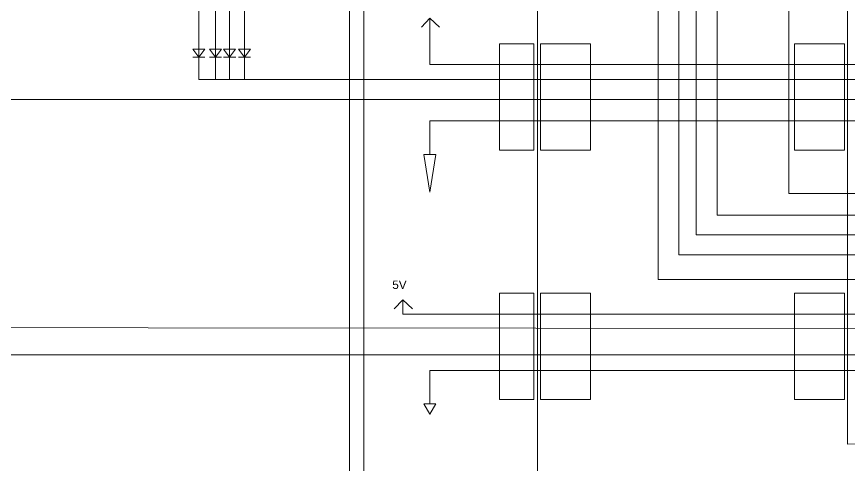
# Model space of a CAD drawing. Header units: inches. Extents: x 4541 to 19811, y -21622 to -6339.
# Drawn here: x 7957.2 to 8302.6, y -8347.4 to -8161.4 of the extents above; entities that cross this region are included whole.
import ezdxf

# ---------------------------------------------------------------- set-up
doc = ezdxf.new("R2010")
doc.units = ezdxf.units.IN
doc.header["$MEASUREMENT"] = 0
doc.layers.get('0').update_dxf_attribs({"lineweight": 0})
doc.styles.get("Standard").update_dxf_attribs({"font": 'arial.ttf'})

msp = doc.modelspace()

# ---------------------------------------------------------------- linework, layer by layer
for p, q in [((8095.26, -7866.85), (8095.26, -8409.39)), ((8101.24, -7866.85), (8101.24, -8409.39)), ((8032.72, -8187.49), (8301.81, -8187.49)), ((8045.44, -8187.49), (8301.81, -8187.49)), ((8051.69, -8187.49), (8301.81, -8187.49))]:
    msp.add_line(p, q)
at = {"color": 7}
for p, q in [((8051.69, -8106.02), (8051.69, -8167.83)), ((8032.72, -8137.3), (8032.72, -8187.49)), ((8051.69, -8167.83), (8051.69, -8187.49)), ((8035.24, -8178.24), (8030.25, -8178.24)), ((8032.72, -8178.24), (8035.24, -8178.24)), ((8054.19, -8178.24), (8049.2, -8178.24))]:
    msp.add_line(p, q, dxfattribs=at)
at = {"ltscale": 5}
for p, q in [((8032.72, -8178.24), (8030.25, -8174.91)), ((8035.19, -8174.91), (8030.25, -8174.91)), ((8032.72, -8178.24), (8035.19, -8174.91)), ((8051.67, -8178.24), (8049.19, -8174.91)), ((8054.14, -8174.91), (8049.19, -8174.91)), ((8051.67, -8178.24), (8054.14, -8174.91))]:
    msp.add_line(p, q, dxfattribs=at)
at = {"color": 3, "ltscale": 5}
for p, q in [((8128.59, -8234.14), (8126.12, -8218.49)), ((8131.07, -8218.49), (8126.12, -8218.49)), ((8128.59, -8234.14), (8131.07, -8218.49)), ((8128.59, -8326.22), (8126.12, -8321.96)), ((8131.07, -8321.96), (8126.12, -8321.96)), ((8128.59, -8326.22), (8131.07, -8321.96))]:
    msp.add_line(p, q, dxfattribs=at)
at = {"color": 1}
msp.add_line((8117.34, -8284.69), (8117.34, -8278.78), dxfattribs=at)
for points in [[(7581.66, -7393.12), (7581.66, -8195.75), (8328.65, -8195.75), (8328.65, -8113.36), (8337.06, -8113.36)], [(7630.76, -7393.12), (7630.76, -8151.43), (8032.72, -8151.43), (8032.72, -8187.49), (8326.55, -8187.49), (8326.55, -8114.45), (8337.06, -8114.45), (8326.55, -8114.45), (8326.55, -8187.49), (8032.72, -8187.49), (8032.72, -7873.84), (8063.45, -7873.84)], [(7686.31, -7393.61), (7686.31, -8137.37), (8039.68, -8137.37), (8039.68, -8187.49), (8326.55, -8187.49), (8326.55, -8114.45), (8337.06, -8114.45), (8326.55, -8114.45)], [(7686.31, -7393.61), (7686.31, -8137.37), (8039.68, -8137.37), (8039.68, -8187.49), (8326.55, -8187.49), (8326.55, -8114.45), (8337.06, -8114.45), (8326.55, -8114.45), (8326.55, -8187.49), (8039.68, -8187.49), (8039.68, -7910.63), (8063.45, -7910.63)], [(7740.99, -7394.1), (7740.99, -8119.22), (8045.54, -8119.21), (8045.54, -7947.41), (8063.45, -7947.41), (8045.54, -7947.41), (8045.44, -8187.49), (8326.55, -8187.49), (8326.55, -8114.45), (8337.06, -8114.45)], [(7802.71, -7394.1), (7802.71, -8110.53), (8051.69, -8110.53), (8051.69, -7984.2), (8063.38, -7984.2), (8051.69, -7984.2), (8051.7, -8187.49), (8326.55, -8187.49), (8326.55, -8114.45), (8337.06, -8114.45)], [(8337.06, -8114.45), (8326.55, -8114.45), (8326.55, -8187.49), (8039.68, -8187.49), (8039.67, -7910.63), (8063.45, -7910.63)], [(8063.45, -7947.41), (8045.54, -7947.41), (8045.54, -8187.49), (8301.81, -8187.49)], [(8030.25, -8174.91), (8035.19, -8174.91), (8032.72, -8178.24), (8030.25, -8174.91)], [(8037.18, -8174.91), (8042.12, -8174.91), (8039.65, -8178.24), (8037.18, -8174.91)], [(8043.04, -8174.91), (8047.98, -8174.91), (8045.51, -8178.24), (8043.04, -8174.91)], [(8030.25, -8178.24), (8035.24, -8178.24)], [(8037.18, -8178.24), (8042.17, -8178.24)], [(8043.04, -8178.24), (8048.04, -8178.24)], [(8333.36, -8284.44), (8331.36, -8284.44), (8331.36, -8301.63), (7400.87, -8301.63), (7400.87, -9210.46)], [(8333.36, -8290.66), (7368.46, -8289.86), (7368.46, -9211.68)]]:
    msp.add_lwpolyline(points)
at = {"color": 3}
for points in [[(8133.98, -7858.64), (8247.77, -7858.64), (8247.77, -8243.65), (8374.03, -8243.65), (8374.03, -8223.92), (8401.35, -8223.92)], [(4735.42, -9323.86), (4735.42, -9609.01), (8616.08, -9609.01), (8616.08, -7873.32), (8277.43, -7873.32), (8277.43, -8234.66), (8371.34, -8234.66), (8371.34, -8194.94), (8401.35, -8194.94)], [(8133.98, -7895.43), (8238.99, -7895.43), (8238.99, -8251.88), (8376.72, -8251.88), (8376.72, -8239.26), (8401.35, -8239.37)], [(8134.51, -7932.42), (8231.86, -7932.42), (8231.86, -8260.11), (8379.61, -8260.11), (8379.61, -8254.46), (8401.35, -8254.53)], [(8134.51, -7968.72), (8223.35, -7968.72), (8223.35, -8270.35), (8401.35, -8270.35)], [(8337.06, -8112.06), (8330.48, -8112.06), (8330.48, -8204.61), (8128.6, -8204.61), (8128.6, -8218.46)], [(8333.36, -8300.42), (8333.36, -8300.42), (8329.43, -8300.42), (8329.43, -8308.08), (8128.6, -8308.08), (8128.6, -8321.93)]]:
    msp.add_lwpolyline(points, dxfattribs=at)
at = {"color": 4, "ltscale": 5}
msp.add_lwpolyline([(8301.81, -7934.06), (8301.81, -8338.56), (8439.97, -8337.95), (8439.97, -7933.45)], close=True, dxfattribs=at)
at = {"color": 5}
msp.add_lwpolyline([(5035.1, -8078.99), (8173.26, -8078.99), (8173.26, -9572.98), (5035.1, -9572.98)], close=True, dxfattribs=at)
at = {"color": 1}
for points in [[(8337.06, -8110.86), (8324.68, -8110.86), (8324.68, -8181.21), (8128.6, -8181.21), (8128.6, -8162.03)], [(8125.09, -8165.79), (8128.6, -8162.03), (8132.64, -8165.79)], [(8113.83, -8282.55), (8117.34, -8278.78), (8121.38, -8282.55)], [(8117.34, -8284.69), (8327.87, -8284.69), (8327.87, -8306.92), (8333.36, -8306.92)]]:
    msp.add_lwpolyline(points, dxfattribs=at)
at = {"color": 6}
for points in [[(8157.41, -8172.61), (8171.72, -8172.61), (8171.72, -8216.69), (8157.41, -8216.69)], [(8174.52, -8172.61), (8195.24, -8172.61), (8195.24, -8216.69), (8174.52, -8216.69)], [(8300.55, -8172.61), (8279.84, -8172.61), (8279.84, -8216.69), (8300.55, -8216.69)], [(8157.41, -8276.08), (8171.72, -8276.08), (8171.72, -8320.16), (8157.41, -8320.16)], [(8174.52, -8276.08), (8195.24, -8276.08), (8195.24, -8320.16), (8174.52, -8320.16)], [(8300.55, -8276.08), (8279.84, -8276.08), (8279.84, -8320.16), (8300.55, -8320.16)]]:
    msp.add_lwpolyline(points, close=True, dxfattribs=at)

# ---------------------------------------------------------------- texts
at = {"color": 1}
msp.add_text('5V', height=3.473, dxfattribs=at).set_placement((8113, -8274.28))

doc.saveas('drawing.dxf')
